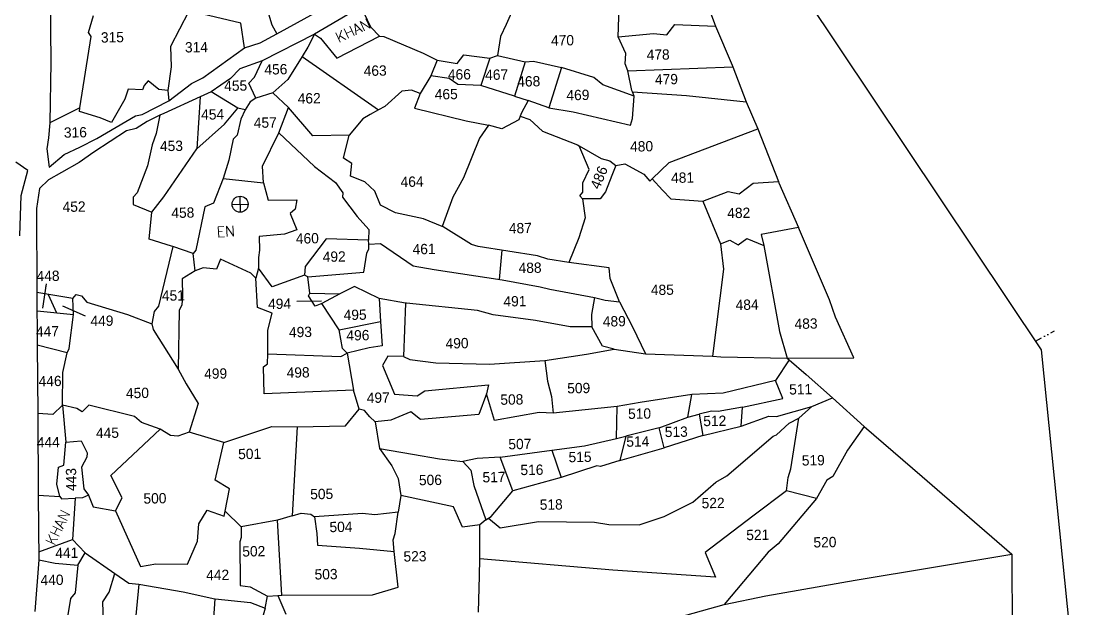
# Model space of a CAD drawing. Header units: metres. Extents: x 276272 to 279333, y 2076915 to 2080427.
# Drawn here: x 278017 to 278792, y 2078822 to 2079254 of the extents above; entities that cross this region are included whole.
import ezdxf

# ---------------------------------------------------------------- set-up
doc = ezdxf.new("R2010")
doc.units = ezdxf.units.M
doc.linetypes.add('DIVIDE', pattern=[1.25, 0.5, -0.25, 0, -0.25, 0, -0.25])
for name, color, linetype in [('POLY_PARCEL', 6, 'Continuous'), ('POLY_ROAD', 30, 'Continuous'), ('TEXT_MAPIN', 7, 'Continuous'), ('TEXT_PARCEL', 7, 'Continuous'), ('V_BOUND_LINE', 7, 'Continuous'), ('V_DIVIDE_LINE', 7, 'DIVIDE')]:
    doc.layers.add(name, color=color, linetype=linetype)
doc.styles.get("Standard").update_dxf_attribs({"font": 'simplex.shx'})
doc.styles.add('TEXT_MAP', font='', dxfattribs={"height": 1.8})
doc.styles.get('TEXT_MAP').set_extended_font_data('Kruti Dev 050')
doc.dimstyles.get("Standard").update_dxf_attribs({"dimtxt": 0.18, "dimasz": 0.18, "dimexe": 0.18, "dimexo": 0.0625, "dimgap": 0.09, "dimtad": 0, "dimtih": 1, "dimtoh": 1, "dimdec": 4, "dimzin": 0, "dimdsep": 46, "dimtxsty": 'Standard', "dimcen": 0.09, "dimadec": 0, "dimazin": 0, "dimtfac": 1, "dimtdec": 4, "dimtofl": 0, "dimtmove": 0, "dimatfit": 3, "dimfxl": 1, "dimtolj": 1, "dimtzin": 0, "dimarcsym": 0})

msp = doc.modelspace()

# ---------------------------------------------------------------- linework, layer by layer
for points in [[(278178.07, 2079125.44), (278178.27, 2079113.66)], [(278172.28, 2079119.45), (278184.06, 2079119.65)]]:
    msp.add_lwpolyline(points)
msp.add_circle((278178.17, 2079119.55), 5.89)
at = {"layer": 'POLY_PARCEL'}
for p, q in [((278455.9, 2079242.57), (278457.17, 2079280.32)), ((278515.84, 2079281.62), (278526.8, 2079252.32)), ((278140.23, 2079261.01), (278126.97, 2079235.36)), ((278274.21, 2079249.6), (278267.19, 2079264.49)), ((278379.69, 2079265.39), (278373.58, 2079251.65)), ((278066.68, 2079245.81), (278070.39, 2079258.16)), ((278178.67, 2079252.71), (278150.89, 2079259.23)), ((278198.99, 2079259.53), (278201.5, 2079251.29)), ((278068.69, 2079242.77), (278066.68, 2079245.81)), ((278181.39, 2079234.36), (278178.67, 2079252.71)), ((278201.5, 2079251.29), (278205.24, 2079244.82)), ((278280.7, 2079243.09), (278274.21, 2079249.6)), ((278373.58, 2079251.65), (278369.6, 2079242.71)), ((278491.72, 2079244.12), (278497.63, 2079251.51)), ((278497.63, 2079251.51), (278527.58, 2079250.48)), ((278526.8, 2079252.32), (278527.58, 2079250.48)), ((278527.58, 2079250.48), (278539.68, 2079221.78)), ((278060.35, 2079190.38), (278068.69, 2079242.77)), ((278232.76, 2079244.41), (278228.03, 2079234.87)), ((278232.76, 2079244.41), (278237.2, 2079241.66)), ((278237.2, 2079241.66), (278249.28, 2079226.97)), ((278249.28, 2079226.97), (278280.7, 2079243.09)), ((278280.7, 2079243.09), (278283.88, 2079242.72)), ((278283.88, 2079242.72), (278312.64, 2079230.52)), ((278369.6, 2079242.71), (278367.3, 2079228.91)), ((278455.9, 2079242.57), (278481.87, 2079244.91)), ((278461.5, 2079230.3), (278455.9, 2079242.57)), ((278481.87, 2079244.91), (278491.72, 2079244.12)), ((278126.97, 2079235.36), (278127.49, 2079220.56)), ((278228.03, 2079234.87), (278223.83, 2079228.14)), ((278312.64, 2079230.52), (278322.87, 2079225.3)), ((278460.99, 2079222.68), (278461.5, 2079230.3)), ((278188.66, 2079212.94), (278194.41, 2079224.97)), ((278223.83, 2079228.14), (278213.28, 2079211.23)), ((278223.83, 2079228.14), (278279.77, 2079188.8)), ((278322.87, 2079225.3), (278318.31, 2079213.81)), ((278322.87, 2079225.3), (278337.57, 2079223.02)), ((278337.57, 2079223.02), (278342.54, 2079229.45)), ((278342.54, 2079229.45), (278361.62, 2079226.91)), ((278361.62, 2079226.91), (278354.98, 2079206.82)), ((278361.62, 2079226.91), (278367.3, 2079228.91)), ((278367.3, 2079228.91), (278387.68, 2079224.18)), ((278387.68, 2079224.18), (278379.85, 2079199)), ((278387.68, 2079224.18), (278393.7, 2079224.72)), ((278393.7, 2079224.72), (278414.4, 2079219.99)), ((278462.98, 2079217.64), (278460.99, 2079222.68)), ((278127.49, 2079220.56), (278124.99, 2079203.2)), ((278414.4, 2079219.99), (278405.06, 2079190.35)), ((278438, 2079212.78), (278414.4, 2079219.99)), ((278462.98, 2079217.64), (278540.15, 2079220.56)), ((278466.08, 2079203.1), (278462.98, 2079217.64)), ((278539.68, 2079221.78), (278540.15, 2079220.56)), ((278540.15, 2079220.56), (278549.97, 2079194.68)), ((278107.6, 2079206.82), (278106.53, 2079203.73)), ((278110.61, 2079210.22), (278107.6, 2079206.82)), ((278118.55, 2079203.93), (278110.61, 2079210.22)), ((278184.47, 2079208.61), (278188.66, 2079212.94)), ((278189.62, 2079197.59), (278184.47, 2079208.61)), ((278213.28, 2079211.23), (278202.33, 2079201.35)), ((278318.31, 2079213.81), (278310.59, 2079201)), ((278331.73, 2079211.83), (278318.31, 2079213.81)), ((278338.15, 2079207.49), (278331.73, 2079211.83)), ((278354.98, 2079206.82), (278338.15, 2079207.49)), ((278379.85, 2079199), (278354.98, 2079206.82)), ((278444.75, 2079207.19), (278438, 2079212.78)), ((278467.73, 2079199.01), (278444.75, 2079207.19)), ((278095.9, 2079204.11), (278093.51, 2079196.8)), ((278106.53, 2079203.73), (278095.9, 2079204.11)), ((278124.99, 2079203.2), (278118.55, 2079203.93)), ((278124.99, 2079203.2), (278125.89, 2079195.62)), ((278176.5, 2079190.21), (278156.98, 2079202.1)), ((278202.33, 2079201.35), (278189.62, 2079197.59)), ((278213.63, 2079190.6), (278202.33, 2079201.35)), ((278296.92, 2079202.67), (278284.42, 2079191.36)), ((278304.21, 2079203.43), (278296.92, 2079202.67)), ((278310.59, 2079201), (278304.21, 2079203.43)), ((278310.59, 2079201), (278306.33, 2079190.14)), ((278379.85, 2079199), (278389.74, 2079195.68)), ((278466.43, 2079202.24), (278466.08, 2079203.1)), ((278466.42, 2079182.5), (278467.73, 2079199.01)), ((278466.43, 2079202.24), (278506.11, 2079199.34)), ((278467.73, 2079199.01), (278466.43, 2079202.24)), ((278506.11, 2079199.34), (278549.97, 2079194.68)), ((278093.51, 2079196.8), (278083.73, 2079179.6)), ((278148.77, 2079198.37), (278146.49, 2079160.16)), ((278185.64, 2079194.86), (278181.96, 2079188.89)), ((278189.62, 2079197.59), (278185.64, 2079194.86)), ((278284.42, 2079191.36), (278279.77, 2079188.8)), ((278389.74, 2079195.68), (278384.82, 2079186.71)), ((278405.06, 2079190.35), (278389.74, 2079195.68)), ((278549.97, 2079194.68), (278558.55, 2079175.04)), ((278060.35, 2079190.38), (278038.33, 2079179.34)), ((278060.11, 2079187.58), (278060.35, 2079190.38)), ((278075.28, 2079183.09), (278060.11, 2079187.58)), ((278119.28, 2079184.91), (278116.5, 2079171.48)), ((278166.76, 2079178.47), (278176.5, 2079190.21)), ((278181.96, 2079188.89), (278176.5, 2079190.21)), ((278181.96, 2079188.89), (278178.76, 2079181.98)), ((278206.6, 2079172.04), (278213.63, 2079190.6)), ((278231.73, 2079169.82), (278213.63, 2079190.6)), ((278273.73, 2079185.47), (278268.4, 2079182.21)), ((278279.77, 2079188.8), (278273.73, 2079185.47)), ((278306.33, 2079190.14), (278344.24, 2079180.95)), ((278383.95, 2079184.27), (278383, 2079181.61)), ((278384.82, 2079186.71), (278383.95, 2079184.27)), ((278383.95, 2079184.27), (278390.93, 2079181.74)), ((278405.06, 2079190.35), (278422.88, 2079187.48)), ((278422.88, 2079187.48), (278464.92, 2079177.72)), ((278083.73, 2079179.6), (278075.28, 2079183.09)), ((278146.49, 2079160.16), (278166.76, 2079178.47)), ((278178.76, 2079181.98), (278176.12, 2079170.35)), ((278268.4, 2079182.21), (278258.37, 2079170.27)), ((278344.24, 2079180.95), (278360.79, 2079177.74)), ((278360.79, 2079177.74), (278353.97, 2079168.11)), ((278370.42, 2079175.06), (278360.79, 2079177.74)), ((278383, 2079181.61), (278370.42, 2079175.06)), ((278390.93, 2079181.74), (278400.27, 2079173.34)), ((278464.92, 2079177.72), (278466.42, 2079182.5)), ((278116.5, 2079171.48), (278113.56, 2079163.15)), ((278176.12, 2079170.35), (278173.09, 2079167.46)), ((278194.72, 2079147.5), (278206.6, 2079172.04)), ((278206.6, 2079172.04), (278232.74, 2079147.32)), ((278258.37, 2079170.27), (278231.73, 2079169.82)), ((278254.21, 2079153.39), (278258.37, 2079170.27)), ((278353.97, 2079168.11), (278342.4, 2079139.06)), ((278400.27, 2079173.34), (278426.14, 2079163.31)), ((278493.3, 2079150.17), (278558.55, 2079175.04)), ((278558.55, 2079175.04), (278573.76, 2079136.28)), ((278113.56, 2079163.15), (278110.04, 2079147.73)), ((278122.24, 2079125.01), (278146.49, 2079160.16)), ((278173.09, 2079167.46), (278169.8, 2079152.04)), ((278426.14, 2079163.31), (278427.41, 2079162.56)), ((278434.69, 2079145.06), (278427.41, 2079162.56)), ((278427.41, 2079162.56), (278443.44, 2079153.14)), ((278260.31, 2079149.37), (278254.21, 2079153.39)), ((278443.44, 2079153.14), (278449.81, 2079151.34)), ((278110.04, 2079147.73), (278102.56, 2079127.98)), ((278169.8, 2079152.04), (278165.77, 2079138.5)), ((278195.4, 2079135.21), (278194.72, 2079147.5)), ((278232.74, 2079147.32), (278248.17, 2079135.53)), ((278259.19, 2079140.16), (278260.31, 2079149.37)), ((278430.1, 2079135.15), (278434.69, 2079145.06)), ((278449.81, 2079151.34), (278454.31, 2079147.93)), ((278454.31, 2079147.93), (278451.26, 2079140.58)), ((278454.31, 2079147.93), (278460.95, 2079149.31)), ((278460.95, 2079149.31), (278474.72, 2079141.61)), ((278480.87, 2079138.18), (278493.3, 2079150.17)), ((278165.77, 2079138.5), (278158.73, 2079120.33)), ((278165.77, 2079138.5), (278195.4, 2079135.21)), ((278269.73, 2079135.9), (278259.19, 2079140.16)), ((278342.4, 2079139.06), (278334.4, 2079124.66)), ((278451.26, 2079140.58), (278446.7, 2079128.77)), ((278474.72, 2079141.61), (278479.25, 2079136.61)), ((278479.25, 2079136.61), (278480.87, 2079138.18)), ((278480.87, 2079138.18), (278488.56, 2079129.79)), ((278195.4, 2079135.21), (278198.67, 2079122.42)), ((278248.17, 2079135.53), (278253.69, 2079128.02)), ((278277.15, 2079129.04), (278269.73, 2079135.9)), ((278281.44, 2079118.97), (278277.15, 2079129.04)), ((278429.89, 2079128.49), (278430.1, 2079135.15)), ((278488.56, 2079129.79), (278494.69, 2079123.55)), ((278518.2, 2079121.73), (278536.8, 2079129.02)), ((278536.8, 2079129.02), (278544.76, 2079127.25)), ((278544.76, 2079127.25), (278555.1, 2079135.03)), ((278555.1, 2079135.03), (278573.76, 2079136.28)), ((278573.76, 2079136.28), (278574.12, 2079135.35)), ((278574.12, 2079135.35), (278588.44, 2079102.44)), ((278102.56, 2079127.98), (278099.54, 2079124.86)), ((278099.54, 2079124.86), (278099.63, 2079119.43)), ((278113.21, 2079113.74), (278122.24, 2079125.01)), ((278198.67, 2079122.42), (278219.95, 2079122.77)), ((278219.95, 2079122.77), (278218.65, 2079115.9)), ((278253.69, 2079128.02), (278253.42, 2079124.84)), ((278253.42, 2079124.84), (278264.13, 2079110.44)), ((278334.4, 2079124.66), (278326.71, 2079103.21)), ((278427.72, 2079125.6), (278429.89, 2079128.49)), ((278429.66, 2079123.42), (278427.72, 2079125.6)), ((278442.66, 2079123.63), (278429.66, 2079123.42)), ((278429.66, 2079123.42), (278431.8, 2079109.5)), ((278446.7, 2079128.77), (278442.66, 2079123.63)), ((278494.69, 2079123.55), (278518.2, 2079121.73)), ((278518.2, 2079121.73), (278531.1, 2079090.55)), ((278099.63, 2079119.43), (278113.21, 2079113.74)), ((278111.4, 2079093.77), (278113.21, 2079113.74)), ((278152.16, 2079117.62), (278145.59, 2079085.83)), ((278158.73, 2079120.33), (278152.16, 2079117.62)), ((278218.65, 2079115.9), (278214.92, 2079112.76)), ((278292.32, 2079113.13), (278281.44, 2079118.97)), ((278214.92, 2079112.76), (278219.85, 2079100.79)), ((278264.13, 2079110.44), (278272.86, 2079101.07)), ((278313.02, 2079108.72), (278292.32, 2079113.13)), ((278326.71, 2079103.21), (278313.02, 2079108.72)), ((278431.8, 2079109.5), (278426.97, 2079094.83)), ((278219.85, 2079100.79), (278210.68, 2079097.56)), ((278272.86, 2079101.07), (278272.6, 2079093.04)), ((278327.39, 2079102.93), (278326.71, 2079103.21)), ((278348.23, 2079089.97), (278327.39, 2079102.93)), ((278588.44, 2079102.44), (278560.93, 2079097.22)), ((278611.22, 2079049.23), (278588.44, 2079102.44)), ((278127.8, 2079088.84), (278111.4, 2079093.77)), ((278210.68, 2079097.56), (278192.26, 2079095.83)), ((278192.26, 2079095.83), (278192.43, 2079085.67)), ((278241.49, 2079094.1), (278225.97, 2079073.87)), ((278272.6, 2079093.04), (278241.49, 2079094.1)), ((278272.65, 2079090.19), (278272.6, 2079093.04)), ((278272.65, 2079090.19), (278281.21, 2079090.65)), ((278272.71, 2079086.7), (278272.65, 2079090.19)), ((278281.21, 2079090.65), (278305.28, 2079074.25)), ((278426.97, 2079094.83), (278419.73, 2079076.79)), ((278531.1, 2079090.55), (278538.03, 2079093.21)), ((278531.1, 2079090.55), (278533.28, 2079071.81)), ((278538.03, 2079093.21), (278544.12, 2079089.82)), ((278544.12, 2079089.82), (278550.38, 2079094.37)), ((278550.38, 2079094.37), (278562.96, 2079089.33)), ((278560.93, 2079097.22), (278562.96, 2079089.33)), ((278128.63, 2079088.56), (278118.15, 2079044.69)), ((278128.63, 2079088.56), (278127.8, 2079088.84)), ((278143.74, 2079083.44), (278128.63, 2079088.56)), ((278145.59, 2079085.83), (278143.74, 2079083.44)), ((278145.14, 2079070.7), (278143.74, 2079083.44)), ((278192.43, 2079085.67), (278191.57, 2079080.46)), ((278269.16, 2079069.71), (278271.18, 2079083.5)), ((278271.18, 2079083.5), (278272.71, 2079086.7)), ((278353.01, 2079088.46), (278348.23, 2079089.97)), ((278396.59, 2079081.58), (278353.01, 2079088.46)), ((278370.37, 2079085.72), (278368.57, 2079064.27)), ((278562.96, 2079089.33), (278574.49, 2079026.11)), ((278163.68, 2079079.28), (278160.73, 2079071.9)), ((278186.09, 2079068.78), (278163.68, 2079079.28)), ((278191.57, 2079080.46), (278191.7, 2079072.66)), ((278404.25, 2079079.17), (278396.59, 2079081.58)), ((278419.73, 2079076.79), (278404.25, 2079079.17)), ((278449.3, 2079072.84), (278419.73, 2079076.79)), ((278145.14, 2079070.7), (278135.58, 2079064.65)), ((278151.02, 2079072.69), (278145.14, 2079070.7)), ((278160.73, 2079071.9), (278151.02, 2079072.69)), ((278189.69, 2079065.3), (278186.09, 2079068.78)), ((278191.7, 2079072.66), (278189.69, 2079065.3)), ((278201.77, 2079058.75), (278191.7, 2079072.66)), ((278225.42, 2079067.39), (278201.77, 2079058.75)), ((278225.97, 2079073.87), (278225.42, 2079067.39)), ((278227.98, 2079066.17), (278225.42, 2079067.39)), ((278227.98, 2079066.17), (278269.16, 2079069.71)), ((278305.28, 2079074.25), (278320.87, 2079071.65)), ((278320.87, 2079071.65), (278370.8, 2079063.93)), ((278450.06, 2079064.93), (278449.3, 2079072.84)), ((278533.28, 2079071.81), (278525.28, 2079008.02)), ((278135.58, 2079064.65), (278135.8, 2079051.65)), ((278190.92, 2079043.67), (278189.69, 2079065.3)), ((278229.45, 2079054.14), (278227.98, 2079066.17)), ((278262.14, 2079059.15), (278251.44, 2079053.59)), ((278280.37, 2079050.26), (278262.14, 2079059.15)), ((278370.8, 2079063.93), (278398.67, 2079058.91)), ((278457.01, 2079047.92), (278450.06, 2079064.93)), ((278055.24, 2079050.3), (278028.9, 2079054.61)), ((278037.19, 2079053.25), (278043.39, 2079039.76)), ((278055.24, 2079050.3), (278057.73, 2079053.19)), ((278057.73, 2079053.19), (278061.55, 2079052.31)), ((278061.55, 2079052.31), (278065.44, 2079047.62)), ((278135.8, 2079051.65), (278135.26, 2079045.62)), ((278228.53, 2079052.23), (278229.45, 2079054.14)), ((278233.41, 2079044.7), (278228.53, 2079052.23)), ((278229.45, 2079054.14), (278251.44, 2079053.59)), ((278251.44, 2079053.59), (278238.14, 2079046.68)), ((278398.67, 2079058.91), (278405.68, 2079057.13)), ((278405.68, 2079057.13), (278438.46, 2079051.02)), ((278055.75, 2079038.58), (278055.24, 2079050.3)), ((278065.44, 2079047.62), (278095.41, 2079038.61)), ((278118.15, 2079044.69), (278115.04, 2079040.84)), ((278135.26, 2079045.62), (278133.43, 2079041.46)), ((278201.78, 2079039.41), (278190.92, 2079043.67)), ((278238.14, 2079046.68), (278233.41, 2079044.7)), ((278250.84, 2079027.23), (278238.14, 2079046.68)), ((278280.37, 2079050.26), (278281.41, 2079033.48)), ((278299.61, 2079046.96), (278280.37, 2079050.26)), ((278299.61, 2079046.96), (278298.21, 2079007.75)), ((278300.52, 2079046.8), (278299.61, 2079046.96)), ((278352.64, 2079041.34), (278300.52, 2079046.8)), ((278438.46, 2079051.02), (278436.44, 2079038.62)), ((278438.46, 2079051.02), (278446.52, 2079049.01)), ((278446.52, 2079049.01), (278457.01, 2079047.92)), ((278457.01, 2079047.92), (278466.52, 2079029.37)), ((278615.56, 2079036.62), (278611.22, 2079049.23)), ((278028.99, 2079041.13), (278055.75, 2079038.58)), ((278052.68, 2079013.47), (278055.75, 2079038.58)), ((278095.41, 2079038.61), (278113.29, 2079031.61)), ((278115.04, 2079040.84), (278113.29, 2079031.61)), ((278133.43, 2079041.46), (278132.57, 2078998.33)), ((278198.49, 2079026.99), (278201.78, 2079039.41)), ((278364.11, 2079038.36), (278352.64, 2079041.34)), ((278395.28, 2079034.12), (278364.11, 2079038.36)), ((278436.44, 2079038.62), (278436.6, 2079029.43)), ((278629.05, 2079006.59), (278615.56, 2079036.62)), ((278113.29, 2079031.61), (278114.31, 2079027.51)), ((278250.84, 2079027.23), (278281.41, 2079033.48)), ((278281.41, 2079033.48), (278282.54, 2079015.42)), ((278420.73, 2079029.48), (278395.28, 2079034.12)), ((278436.6, 2079029.43), (278420.73, 2079029.48)), ((278444.43, 2079015.23), (278436.6, 2079029.43)), ((278466.52, 2079029.37), (278476.08, 2079009.73)), ((278114.31, 2079027.51), (278132.57, 2078998.33)), ((278198.47, 2079009.55), (278198.49, 2079026.99)), ((278253.29, 2079013.64), (278250.84, 2079027.23)), ((278574.49, 2079026.11), (278580.19, 2079006.41)), ((278051.15, 2079010.28), (278029.15, 2079015.99)), ((278051.15, 2079010.28), (278052.68, 2079013.47)), ((278256.83, 2079010.21), (278253.29, 2079013.64)), ((278273.05, 2079013.99), (278256.83, 2079010.21)), ((278282.54, 2079015.42), (278273.05, 2079013.99)), ((278432.79, 2079009.33), (278453.03, 2079013.16)), ((278453.03, 2079013.16), (278444.43, 2079015.23)), ((278453.03, 2079013.16), (278476.08, 2079009.73)), ((278047.9, 2078995.95), (278051.15, 2079010.28)), ((278198.27, 2079002.25), (278198.47, 2079009.55)), ((278198.47, 2079009.55), (278252.12, 2079007.6)), ((278252.12, 2079007.6), (278256.83, 2079010.21)), ((278256.83, 2079010.21), (278261.41, 2078982.88)), ((278286.79, 2079007.88), (278282.78, 2079001.15)), ((278298.21, 2079007.75), (278286.79, 2079007.88)), ((278298.21, 2079007.75), (278302.78, 2079005.56)), ((278302.78, 2079005.56), (278321.86, 2079003.03)), ((278402.1, 2079004.69), (278432.79, 2079009.33)), ((278476.08, 2079009.73), (278525.28, 2079008.02)), ((278525.28, 2079008.02), (278531.32, 2079007.49)), ((278531.32, 2079007.49), (278580.19, 2079006.41)), ((278581.55, 2079005.24), (278571.55, 2078990.01)), ((278580.19, 2079006.41), (278629.05, 2079006.59)), ((278580.19, 2079006.41), (278581.55, 2079005.24)), ((278581.55, 2079005.24), (278594.06, 2078994.41)), ((278132.57, 2078998.33), (278138.46, 2078987.64)), ((278195.46, 2078999.99), (278198.27, 2079002.25)), ((278195.78, 2078980.19), (278195.46, 2078999.99)), ((278282.78, 2079001.15), (278291.7, 2078980.06)), ((278321.86, 2079003.03), (278361.53, 2079002.11)), ((278361.53, 2079002.11), (278402.1, 2079004.69)), ((278402.1, 2079004.69), (278403.94, 2078989.5)), ((278047.67, 2078971.85), (278047.9, 2078995.95)), ((278403.94, 2078989.5), (278406.98, 2078978.14)), ((278571.55, 2078990.01), (278533, 2078980.8)), ((278576.98, 2078976.82), (278571.55, 2078990.01)), ((278594.06, 2078994.41), (278613.38, 2078977.29)), ((278138.46, 2078987.64), (278147.27, 2078973.2)), ((278261.41, 2078982.88), (278195.78, 2078980.19)), ((278265.77, 2078969), (278261.41, 2078982.88)), ((278308.22, 2078978.75), (278313.87, 2078982.33)), ((278313.87, 2078982.33), (278360.74, 2078986.92)), ((278360.74, 2078986.92), (278359.27, 2078980.24)), ((278291.7, 2078980.06), (278308.22, 2078978.75)), ((278359.27, 2078980.24), (278353.5, 2078964.92)), ((278365.08, 2078960.63), (278359.27, 2078980.24)), ((278406.98, 2078978.14), (278408.14, 2078966.11)), ((278510.17, 2078979.79), (278472.2, 2078973.76)), ((278507.18, 2078963.04), (278510.17, 2078979.79)), ((278533, 2078980.8), (278510.17, 2078979.79)), ((278547.33, 2078970.32), (278576.98, 2078976.82)), ((278598.31, 2078970.79), (278613.38, 2078977.29)), ((278613.38, 2078977.29), (278636.63, 2078956.21)), ((278047.67, 2078971.85), (278040.49, 2078965.07)), ((278058.18, 2078969.49), (278047.67, 2078971.85)), ((278047.67, 2078971.85), (278050.02, 2078944.73)), ((278062.03, 2078967.02), (278058.18, 2078969.49)), ((278067.02, 2078971.86), (278062.03, 2078967.02)), ((278100.47, 2078963.54), (278067.02, 2078971.86)), ((278147.27, 2078973.2), (278140.64, 2078952.17)), ((278255.5, 2078956.78), (278265.77, 2078969)), ((278269.69, 2078967.96), (278265.77, 2078969)), ((278273.58, 2078963.26), (278269.69, 2078967.96)), ((278303.66, 2078966.94), (278288.85, 2078960.98)), ((278310.73, 2078961.35), (278303.66, 2078966.94)), ((278397.98, 2078966.57), (278365.08, 2078960.63)), ((278408.14, 2078966.11), (278397.98, 2078966.57)), ((278455.12, 2078970.94), (278408.14, 2078966.11)), ((278454.75, 2078947.45), (278455.12, 2078970.94)), ((278472.2, 2078973.76), (278455.12, 2078970.94)), ((278524.53, 2078967.53), (278515.56, 2078965.28)), ((278529.35, 2078967.31), (278524.53, 2078967.53)), ((278547.33, 2078970.32), (278529.35, 2078967.31)), ((278546.36, 2078956.48), (278547.33, 2078970.32)), ((278572.39, 2078963.53), (278598.31, 2078970.79)), ((278588.62, 2078962.38), (278598.31, 2078970.79)), ((278040.49, 2078965.07), (278029.5, 2078965.84)), ((278105.62, 2078959.19), (278100.47, 2078963.54)), ((278119.34, 2078954.14), (278105.62, 2078959.19)), ((278277.45, 2078959.52), (278273.58, 2078963.26)), ((278288.85, 2078960.98), (278277.45, 2078959.52)), ((278277.45, 2078959.52), (278280.71, 2078940.03)), ((278353.5, 2078964.92), (278310.73, 2078961.35)), ((278485.97, 2078955.17), (278507.18, 2078963.04)), ((278507.18, 2078963.04), (278515.56, 2078965.28)), ((278515.56, 2078965.28), (278518.22, 2078949.7)), ((278546.36, 2078956.48), (278566.68, 2078963.73)), ((278566.68, 2078963.73), (278572.39, 2078963.53)), ((278572.23, 2078950.02), (278581.7, 2078958.59)), ((278581.7, 2078958.59), (278588.62, 2078962.38)), ((278582.9, 2078925.18), (278588.62, 2078962.38)), ((278083.11, 2078920.24), (278119.34, 2078954.14)), ((278127.04, 2078949.72), (278119.34, 2078954.14)), ((278140.64, 2078952.17), (278132.44, 2078949.17)), ((278166.24, 2078944.5), (278140.64, 2078952.17)), ((278166.24, 2078944.5), (278201.58, 2078956.19)), ((278201.58, 2078956.19), (278219.99, 2078955.86)), ((278219.99, 2078955.86), (278216.32, 2078890.48)), ((278219.99, 2078955.86), (278255.5, 2078956.78)), ((278485.97, 2078955.17), (278461.63, 2078949.06)), ((278489.82, 2078940.52), (278485.97, 2078955.17)), ((278518.22, 2078949.7), (278546.36, 2078956.48)), ((278636.63, 2078956.21), (278624.55, 2078938.88)), ((278636.63, 2078956.21), (278679.37, 2078919.57)), ((278048.72, 2078927.9), (278050.02, 2078944.73)), ((278050.02, 2078944.73), (278061.43, 2078945.56)), ((278061.43, 2078945.56), (278065.7, 2078936.75)), ((278132.44, 2078949.17), (278127.04, 2078949.72)), ((278159.73, 2078916.8), (278166.24, 2078944.5)), ((278431.1, 2078941.94), (278454.75, 2078947.45)), ((278454.75, 2078947.45), (278461.63, 2078949.06)), ((278461.63, 2078949.06), (278457.12, 2078931.26)), ((278518.22, 2078949.7), (278489.82, 2078940.52)), ((278535.76, 2078919.96), (278569.84, 2078949.08)), ((278569.84, 2078949.08), (278572.23, 2078950.02)), ((278065.7, 2078936.75), (278065.44, 2078933.58)), ((278280.71, 2078940.03), (278289.64, 2078927.26)), ((278280.71, 2078940.03), (278304.82, 2078935.93)), ((278304.82, 2078935.93), (278324.72, 2078932.36)), ((278369.18, 2078933.7), (278407.1, 2078938.84)), ((278407.1, 2078938.84), (278431.1, 2078941.94)), ((278407.1, 2078938.84), (278414.05, 2078918.83)), ((278457.12, 2078931.26), (278489.82, 2078940.52)), ((278624.55, 2078938.88), (278613.77, 2078919.36)), ((278044.62, 2078926.25), (278048.72, 2078927.9)), ((278065.44, 2078933.58), (278061.75, 2078926.22)), ((278324.72, 2078932.36), (278341.88, 2078930.54)), ((278352.36, 2078932.82), (278341.88, 2078930.54)), ((278341.88, 2078930.54), (278347.7, 2078924.03)), ((278369.18, 2078933.7), (278352.36, 2078932.82)), ((278378.61, 2078908.93), (278369.18, 2078933.7)), ((278440.36, 2078927.38), (278414.05, 2078918.83)), ((278443.07, 2078926.82), (278440.36, 2078927.38)), ((278457.12, 2078931.26), (278443.07, 2078926.82)), ((278043.56, 2078913.87), (278044.62, 2078926.25)), ((278061.75, 2078926.22), (278063.29, 2078910.39)), ((278091.63, 2078903.89), (278083.11, 2078920.24)), ((278289.64, 2078927.26), (278294.3, 2078918.03)), ((278347.7, 2078924.03), (278349.99, 2078912.95)), ((278527.72, 2078915.32), (278535.76, 2078919.96)), ((278580.79, 2078918.81), (278582.9, 2078925.18)), ((278045.62, 2078904.71), (278043.56, 2078913.87)), ((278170.31, 2078910.32), (278159.73, 2078916.8)), ((278294.3, 2078918.03), (278296.32, 2078905.55)), ((278349.99, 2078912.95), (278358.83, 2078887.57)), ((278414.05, 2078918.83), (278378.61, 2078908.93)), ((278510.84, 2078900.62), (278527.72, 2078915.32)), ((278579.68, 2078908.96), (278580.79, 2078918.81)), ((278609.37, 2078916.75), (278601.67, 2078903.3)), ((278613.77, 2078919.36), (278609.37, 2078916.75)), ((278679.37, 2078919.57), (278745.25, 2078862.4)), ((278029.91, 2078905.71), (278045.62, 2078904.71)), ((278045.62, 2078904.71), (278046.91, 2078903.14)), ((278066.86, 2078905.7), (278062.45, 2078903.72)), ((278063.29, 2078910.39), (278066.86, 2078905.7)), ((278066.86, 2078905.7), (278070.17, 2078897.19)), ((278167.22, 2078893.97), (278170.31, 2078910.32)), ((278296.32, 2078905.55), (278294.32, 2078893.38)), ((278334.93, 2078897.18), (278296.32, 2078905.55)), ((278362.7, 2078890.03), (278378.61, 2078908.93)), ((278579.68, 2078908.96), (278554.94, 2078890.4)), ((278601.67, 2078903.3), (278579.68, 2078908.96)), ((278046.91, 2078903.14), (278057.06, 2078903.63)), ((278057.06, 2078903.63), (278055.03, 2078873.15)), ((278062.45, 2078903.72), (278057.06, 2078903.63)), ((278070.17, 2078897.19), (278086.72, 2078894.3)), ((278086.72, 2078894.3), (278091.63, 2078903.89)), ((278341.49, 2078882.27), (278334.93, 2078897.18)), ((278489.68, 2078890.05), (278510.84, 2078900.62)), ((278601.67, 2078903.3), (278573.62, 2078869.98)), ((278086.72, 2078894.3), (278104.96, 2078853.42)), ((278147.9, 2078884.58), (278154.07, 2078894.83)), ((278154.07, 2078894.83), (278166.52, 2078890.28)), ((278166.52, 2078890.28), (278167.22, 2078893.97)), ((278179.02, 2078882.56), (278167.22, 2078893.97)), ((278216.32, 2078890.48), (278205.59, 2078887.45)), ((278216.32, 2078890.48), (278222.95, 2078892.5)), ((278222.95, 2078892.5), (278230.26, 2078891.67)), ((278230.26, 2078891.67), (278232.83, 2078889.81)), ((278268, 2078892.3), (278232.83, 2078889.81)), ((278232.83, 2078889.81), (278234.62, 2078877.47)), ((278277.22, 2078891.19), (278268, 2078892.3)), ((278294.32, 2078893.38), (278277.22, 2078891.19)), ((278292.05, 2078877.48), (278294.32, 2078893.38)), ((278358.83, 2078887.57), (278360.7, 2078888.76)), ((278360.7, 2078888.76), (278362.7, 2078890.03)), ((278360.7, 2078888.76), (278369.29, 2078881.72)), ((278471.44, 2078884.04), (278489.68, 2078890.05)), ((278554.94, 2078890.4), (278519.92, 2078863.68)), ((278146.84, 2078871.88), (278147.9, 2078884.58)), ((278179.02, 2078882.56), (278178.84, 2078874.63)), ((278205.59, 2078887.45), (278179.02, 2078882.56)), ((278208.73, 2078832.33), (278205.59, 2078887.45)), ((278354.39, 2078883.99), (278341.49, 2078882.27)), ((278354.2, 2078859.05), (278354.39, 2078883.99)), ((278358.83, 2078887.57), (278354.39, 2078883.99)), ((278369.29, 2078881.72), (278397.46, 2078886.4)), ((278397.46, 2078886.4), (278438.65, 2078885.89)), ((278438.65, 2078885.89), (278449.2, 2078884.27)), ((278449.2, 2078884.27), (278471.44, 2078884.04)), ((278030.2, 2078864.04), (278055.03, 2078873.15)), ((278055.03, 2078873.15), (278064.4, 2078863.38)), ((278178.84, 2078874.63), (278177.94, 2078871.45)), ((278234.62, 2078877.47), (278235.09, 2078868.92)), ((278290.54, 2078873.02), (278292.05, 2078877.48)), ((278139.51, 2078854.95), (278146.84, 2078871.88)), ((278177.94, 2078871.45), (278178.16, 2078839.43)), ((278235.09, 2078868.92), (278265.89, 2078866.9)), ((278265.89, 2078866.9), (278291.31, 2078864.47)), ((278291.31, 2078864.47), (278290.54, 2078873.02)), ((278573.62, 2078869.98), (278566.2, 2078863.85)), ((278030.24, 2078858.13), (278042.32, 2078855.72)), ((278058.84, 2078854.41), (278064.4, 2078863.38)), ((278064.4, 2078863.38), (278086.22, 2078848.21)), ((278294.33, 2078838.21), (278291.31, 2078864.47)), ((278354.11, 2078846.43), (278354.2, 2078859.05)), ((278451.91, 2078850.52), (278354.2, 2078859.05)), ((278519.92, 2078863.68), (278527.44, 2078845.48)), ((278566.2, 2078863.85), (278533.79, 2078825.33)), ((278629.98, 2078843.17), (278745.25, 2078862.4)), ((278745.25, 2078862.4), (278745.49, 2078743.27)), ((278042.32, 2078855.72), (278058.84, 2078854.41)), ((278058.84, 2078854.41), (278056.96, 2078834.08)), ((278104.96, 2078853.42), (278116.35, 2078855.19)), ((278116.35, 2078855.19), (278139.51, 2078854.95)), ((278527.44, 2078845.48), (278451.91, 2078850.52)), ((278082.01, 2078834.5), (278086.22, 2078848.21)), ((278086.22, 2078848.21), (278096.49, 2078841.09)), ((278353.36, 2078819.68), (278354.11, 2078846.43)), ((278564.34, 2078831.85), (278629.98, 2078843.17)), ((278077.37, 2078827.45), (278082.01, 2078834.5)), ((278096.49, 2078841.09), (278103.81, 2078840.26)), ((278103.81, 2078840.26), (278100.01, 2078801.51)), ((278103.81, 2078840.26), (278136.29, 2078834.66)), ((278136.29, 2078834.66), (278159.51, 2078829.64)), ((278178.16, 2078839.43), (278185.47, 2078838.28)), ((278185.47, 2078838.28), (278198.28, 2078831.52)), ((278275.49, 2078832.49), (278294.33, 2078838.21)), ((278053.54, 2078829.9), (278051.52, 2078817.82)), ((278056.96, 2078834.08), (278053.54, 2078829.9)), ((278078.37, 2078786.88), (278077.37, 2078827.45)), ((278158.81, 2078815.14), (278159.89, 2078829.6)), ((278159.51, 2078829.64), (278159.89, 2078829.6)), ((278159.89, 2078829.6), (278185.71, 2078826.78)), ((278185.71, 2078826.78), (278196.6, 2078822.75)), ((278196.6, 2078822.75), (278198.28, 2078831.52)), ((278198.28, 2078831.52), (278205.84, 2078832.1)), ((278205.84, 2078832.1), (278208.73, 2078832.33)), ((278205.84, 2078832.1), (278211.82, 2078818.21)), ((278208.73, 2078832.33), (278275.49, 2078832.49)), ((278533.79, 2078825.33), (278564.34, 2078831.85)), ((278196.6, 2078822.75), (278187.19, 2078789.48)), ((278500.59, 2078816.06), (278533.79, 2078825.33))]:
    msp.add_line(p, q, dxfattribs=at)
at = {"layer": 'POLY_ROAD'}
for p, q in [((278038.44, 2079296.38), (278039.14, 2079223.86)), ((278205.24, 2079244.82), (278240.4, 2079264.2)), ((278267.19, 2079264.49), (278232.76, 2079244.41)), ((278181.39, 2079234.36), (278192.94, 2079238.23)), ((278192.94, 2079238.23), (278205.24, 2079244.82)), ((278232.76, 2079244.41), (278194.41, 2079224.97)), ((278150.8, 2079212.35), (278181.39, 2079234.36)), ((278039.14, 2079223.86), (278038.33, 2079179.34)), ((278194.41, 2079224.97), (278177.98, 2079219.12)), ((278177.98, 2079219.12), (278171.01, 2079211.91)), ((278125.89, 2079195.62), (278142.35, 2079208.31)), ((278142.35, 2079208.31), (278150.8, 2079212.35)), ((278171.01, 2079211.91), (278156.98, 2079202.1)), ((278156.98, 2079202.1), (278148.77, 2079198.37)), ((278106.2, 2079185.37), (278125.89, 2079195.62)), ((278148.77, 2079198.37), (278122.13, 2079186.27)), ((278072.79, 2079167.79), (278101.24, 2079184.57)), ((278101.24, 2079184.57), (278106.2, 2079185.37)), ((278119.28, 2079184.91), (278109.81, 2079180.39)), ((278122.13, 2079186.27), (278119.28, 2079184.91)), ((278038.33, 2079179.34), (278037.48, 2079168.45)), ((278109.81, 2079180.39), (278101.73, 2079175.3)), ((278037.48, 2079168.45), (278036.06, 2079160.14)), ((278060.47, 2079161.55), (278072.79, 2079167.79)), ((278094.67, 2079173.4), (278070.81, 2079157.76)), ((278101.73, 2079175.3), (278094.67, 2079173.4)), ((278036.06, 2079160.14), (278037.84, 2079146.7)), ((278048.86, 2079156.04), (278060.47, 2079161.55)), ((278037.84, 2079146.7), (278048.86, 2079156.04)), ((278070.81, 2079157.76), (278059.94, 2079150.13)), ((278022.29, 2079144.29), (278013.38, 2079150.36)), ((278059.94, 2079150.13), (278046.93, 2079142.82)), ((278017.41, 2079126.08), (278022.29, 2079144.29)), ((278037.48, 2079137.36), (278030.85, 2079131.03)), ((278046.93, 2079142.82), (278037.48, 2079137.36)), ((278030.85, 2079131.03), (278028.5, 2079116.49)), ((278016.45, 2079096.25), (278017.41, 2079126.08)), ((278028.5, 2079116.49), (278028.9, 2079054.61)), ((278028.9, 2079054.61), (278029.15, 2079015.99)), ((278029.15, 2079015.99), (278029.5, 2078965.84)), ((278029.5, 2078965.84), (278029.91, 2078905.71)), ((278029.91, 2078905.71), (278030.24, 2078858.13)), ((278030.24, 2078858.13), (278027.35, 2078820.27))]:
    msp.add_line(p, q, dxfattribs=at)
at = {"layer": 'V_BOUND_LINE'}
for p, q in [((278766.92, 2079012.66), (278565.77, 2079313.5)), ((278792.27, 2078762.92), (278766.92, 2079012.66))]:
    msp.add_line(p, q, dxfattribs=at)
at = {"layer": 'V_DIVIDE_LINE', "ltscale": 10}
msp.add_line((278762.67, 2079019.02), (278776.59, 2079026.58), dxfattribs=at)

# ---------------------------------------------------------------- texts
at = {"layer": 'TEXT_MAPIN'}
for s, rotation, p in [('KHAN', 25.3921, (278250.56, 2079238.02)), ('EN', 3.46066, (278161.24, 2079095.35)), ('KHAN', 63.75316, (278041.74, 2078868.28))]:
    msp.add_text(s, height=7.57, rotation=rotation, dxfattribs=at).set_placement(p)
at = {"layer": 'TEXT_PARCEL', "style": 'TEXT_MAP'}
for s, rotation, p in [('315', 0.96066, (278075.96, 2079238.32)), ('314', 0.96066, (278137.72, 2079231.04)), ('470', 0.96066, (278406.66, 2079236.06)), ('478', 0.96066, (278476.96, 2079225.56)), ('456', 0.96066, (278196.06, 2079214.78)), ('463', 0.96066, (278269.04, 2079213.79)), ('466', 0.96066, (278330.9, 2079211.02)), ('467', 0.96066, (278358.27, 2079210.85)), ('479', 0.96066, (278483.03, 2079207.49)), ('455', 0.96066, (278166.54, 2079202.75)), ('468', 0.96066, (278381.87, 2079205.93)), ('462', 0.96066, (278220.57, 2079193.47)), ('465', 0.96066, (278321.24, 2079196.49)), ('469', 0.96066, (278417.98, 2079195.89)), ('454', 0.96066, (278149.59, 2079181.63)), ('457', 0.96066, (278188.29, 2079175.62)), ('316', 0.96066, (278048.76, 2079168.44)), ('453', 0.96066, (278119.36, 2079158.5)), ('480', 0.96066, (278464.78, 2079158.18)), ('486', 67.51886, (278442.09, 2079129.95)), ('464', 0.96066, (278296.14, 2079132.21)), ('481', 0.96066, (278494.89, 2079135.18)), ('452', 0.96066, (278047.78, 2079113.84)), ('458', 0.96066, (278127.72, 2079109.42)), ('482', 0.96066, (278536.15, 2079109.26)), ('487', 0.96066, (278375.69, 2079098.07)), ('460', 0.96066, (278219.19, 2079090.56)), ('461', 0.96066, (278304.96, 2079082.69)), ('492', 0.96066, (278238.94, 2079077.15)), ('488', 0.96066, (278382.84, 2079068.92)), ('448', 0.96066, (278028.68, 2079062.95)), ('485', 0.96066, (278480.01, 2079052.73)), ('451', 0.96066, (278120.76, 2079048.55)), ('491', 0.96066, (278371.71, 2079044.34)), ('494', 0.96066, (278198.78, 2079042.46)), ('484', 0.96066, (278542.31, 2079041.8)), ('449', 0.96066, (278068.27, 2079029.97)), ('495', 0.96066, (278254.3, 2079034.39)), ('489', 0.96066, (278444.73, 2079029.6)), ('447', 0.96066, (278028.24, 2079022.21)), ('493', 0.96066, (278214.13, 2079021.74)), ('483', 0.96066, (278585.59, 2079027.89)), ('496', 0.96066, (278256.33, 2079019.35)), ('490', 0.96066, (278329.19, 2079013.47)), ('499', 0.96066, (278151.83, 2078991.19)), ('498', 0.96066, (278212.41, 2078992)), ('446', 0.96066, (278030.19, 2078985.69)), ('450', 0.96066, (278094.37, 2078976.92)), ('509', 0.96066, (278418.58, 2078980.51)), ('511', 0.96066, (278581.62, 2078979.66)), ('497', 0.96066, (278271.29, 2078973.48)), ('508', 0.96066, (278369.45, 2078972.14)), ('510', 0.96066, (278463.28, 2078961.74)), ('512', 0.96066, (278518.54, 2078956.42)), ('445', 0.96066, (278072.33, 2078947.64)), ('513', 0.96066, (278490.26, 2078948.41)), ('444', 0.96066, (278028.82, 2078940.74)), ('507', 0.96066, (278375.32, 2078939.41)), ('514', 0.96066, (278461.98, 2078941.28)), ('501', 0.96066, (278176.79, 2078932.17)), ('515', 0.96066, (278419.56, 2078929.92)), ('519', 0.96066, (278590.93, 2078927.47)), ('516', 0.96066, (278384.2, 2078920.46)), ('443', 90.96066, (278057.96, 2078908.85)), ('506', 0.96066, (278309.63, 2078913.02)), ('517', 0.96066, (278356.33, 2078915.11)), ('500', 0.96066, (278107.21, 2078899.51)), ('505', 0.96066, (278229.74, 2078902.7)), ('518', 0.96066, (278398.39, 2078894.97)), ('522', 0.96066, (278517.33, 2078896.07)), ('504', 0.96066, (278243.9, 2078878.54)), ('521', 0.96066, (278550.12, 2078872.67)), ('520', 0.96066, (278599.48, 2078867.28)), ('441', 0.96066, (278042.44, 2078859.43)), ('502', 0.96066, (278179.84, 2078860.61)), ('523', 0.96066, (278298.27, 2078856.91)), ('442', 0.96066, (278153.29, 2078843.18)), ('503', 0.96066, (278232.94, 2078843.75)), ('440', 0.96066, (278031.61, 2078839.55))]:
    msp.add_text(s, height=7.57, rotation=rotation, dxfattribs=at).set_placement(p)

# ---------------------------------------------------------------- leaders
for points in [[(278035.61, 2079061.1), (278033.04, 2079043.12)], [(278064.59, 2079037.3), (278047.93, 2079044.54)], [(278219.86, 2079048.23), (278238.02, 2079048.54)]]:
    msp.add_leader(points, dimstyle='Standard', override={"dimtxt": 2.5, "dimasz": 2.5, "dimexe": 1.25, "dimexo": 0.625, "dimgap": 0.625, "dimtad": 1, "dimtih": 0, "dimtoh": 0, "dimzin": 8, "dimcen": 2.5, "dimtofl": 1})

doc.saveas('drawing.dxf')
